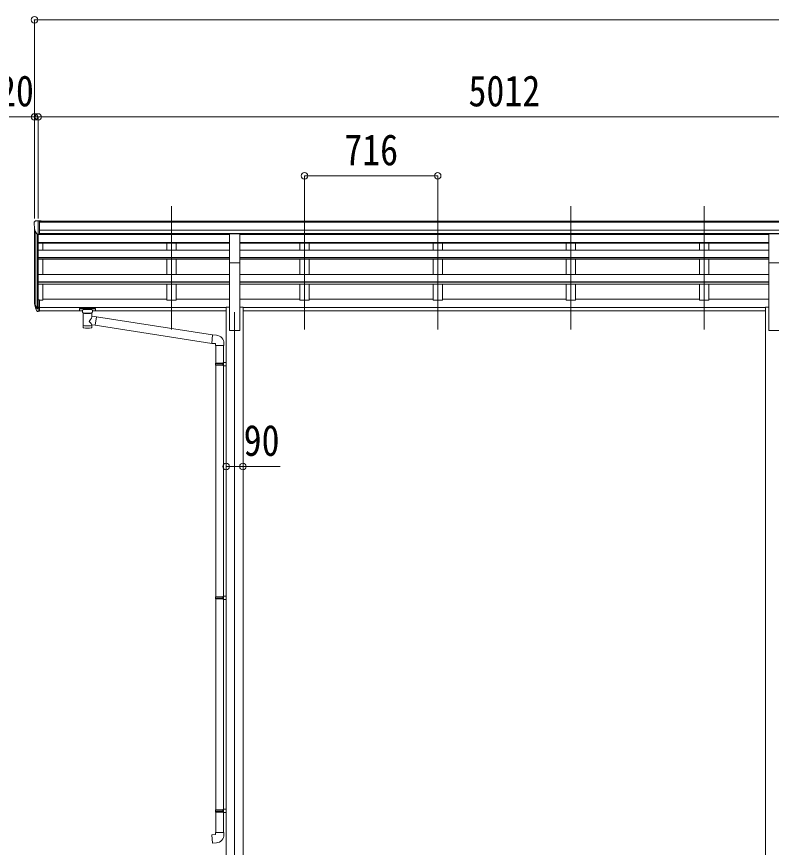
# Model space of a CAD drawing. Units: millimetres at full size. Extents: x -9783 to 9892, y -6828 to 6752.
# Drawn here: x -3146 to 912, y -3730 to 735 of the extents above; entities that cross this region are included whole.
import ezdxf
from ezdxf.enums import TextEntityAlignment as Align

# ---------------------------------------------------------------- set-up
doc = ezdxf.new("R2010")
doc.units = ezdxf.units.MM
doc.header["$LTSCALE"] = 35
doc.header["$PDMODE"] = 32
doc.header["$PDSIZE"] = 35
for name, color, linetype, lineweight in [('0-1_本体', 4, 'Continuous', 9), ('0-2_部品', 7, 'Continuous', 9), ('0-8_PARTS2', 2, 'Continuous', 9), ('0-A_寸法', 6, 'Continuous', 9)]:
    doc.layers.add(name, color=color, linetype=linetype, lineweight=lineweight)
doc.styles.add('ＭＳ ゴシック', font='')
doc.styles.get('ＭＳ ゴシック').set_extended_font_data('MS Gothic')

msp = doc.modelspace()

# ---------------------------------------------------------------- linework, layer by layer
at = {"layer": '0-1_本体'}
for p, q in [((-3050.14, -789.52), (-3050.14, -400.54)), ((-3023.64, -363.79), (1965.36, -363.79)), ((-3023.64, -369.13), (1965.36, -369.13)), ((-3045.85, -419.34), (-3045.85, -812.09)), ((-3036.14, -434.69), (-3036.14, -830.1)), ((-3030.14, -435.17), (-3030.14, -785.66)), ((-3030.14, -435.71), (-2001.64, -435.71)), ((-3023.64, -412.67), (1975.36, -412.67)), ((-3023.64, -430.33), (1975.36, -430.33)), ((-3023.64, -432.71), (-2001.64, -432.71)), ((-3005.14, -435.71), (-3005.14, -432.71)), ((-2339.14, -432.79), (-2339.14, -435.09)), ((-2289.14, -432.79), (-2289.14, -435.09)), ((-1946.64, -432.71), (898.36, -432.71)), ((-1946.64, -435.71), (898.36, -435.71)), ((-1623.14, -432.79), (-1623.14, -435.09)), ((-1573.14, -432.79), (-1573.14, -435.09)), ((-907.14, -432.79), (-907.14, -435.62)), ((-857.14, -432.79), (-857.14, -435.62)), ((-191.14, -432.71), (-191.14, -435.71)), ((-141.14, -432.71), (-141.14, -435.71)), ((524.86, -432.71), (524.86, -435.71)), ((574.86, -432.71), (574.86, -435.71)), ((-2001.64, -477.86), (-3030.14, -477.86)), ((-2001.64, -479.26), (-3030.14, -479.26)), ((-2001.64, -483.04), (-3030.14, -483.04)), ((-3005.14, -519.1), (-3005.14, -483.04)), ((-2339.14, -483.04), (-2339.14, -519.1)), ((-2289.14, -483.04), (-2289.14, -519.1)), ((898.36, -477.86), (-1946.64, -477.86)), ((898.36, -479.26), (-1946.64, -479.26)), ((898.36, -483.04), (-1946.64, -483.04)), ((-1623.14, -483.04), (-1623.14, -519.1)), ((-1573.14, -483.04), (-1573.14, -519.1)), ((-907.14, -483.04), (-907.14, -519.1)), ((-857.14, -483.04), (-857.14, -519.1)), ((-191.14, -483.04), (-191.14, -519.1)), ((-141.14, -483.04), (-141.14, -519.1)), ((524.86, -483.04), (524.86, -519.1)), ((574.86, -483.04), (574.86, -519.1)), ((-2001.64, -519.1), (-3030.14, -519.1)), ((898.36, -519.1), (-1946.64, -519.1)), ((-2001.64, -559.84), (-3030.14, -559.84)), ((-2001.64, -561.32), (-3030.14, -561.32)), ((-2001.64, -568.12), (-3030.14, -568.12)), ((-3005.14, -651.47), (-3005.14, -568.12)), ((-2339.14, -568.12), (-2339.14, -651.17)), ((-2289.14, -568.12), (-2289.14, -651.17)), ((-2001.64, -952.36), (-2001.64, -564.12)), ((898.36, -559.84), (-1946.64, -559.84)), ((898.36, -561.32), (-1946.64, -561.32)), ((-1946.64, -952.36), (-1946.64, -564.12)), ((898.36, -568.12), (-1946.64, -568.12)), ((-1623.14, -568.12), (-1623.14, -651.17)), ((-1573.14, -568.12), (-1573.14, -651.17)), ((-907.14, -568.12), (-907.14, -651.17)), ((-857.14, -568.12), (-857.14, -651.17)), ((-191.14, -568.12), (-191.14, -651.47)), ((-141.14, -568.12), (-141.14, -651.47)), ((524.86, -568.12), (524.86, -651.47)), ((574.86, -568.12), (574.86, -651.47)), ((898.36, -952.36), (898.36, -564.12)), ((-3030.14, -651.47), (-2001.64, -651.47)), ((-1946.64, -651.47), (898.36, -651.47)), ((-2001.64, -690.68), (-3030.14, -690.68)), ((-2001.64, -692.16), (-3030.14, -692.16)), ((-2001.64, -701.82), (-3030.14, -701.82)), ((-3005.14, -787.89), (-3005.14, -701.82)), ((-2339.14, -701.64), (-2339.14, -787.89)), ((-2289.14, -701.64), (-2289.14, -787.89)), ((898.36, -690.68), (-1946.64, -690.68)), ((898.36, -692.16), (-1946.64, -692.16)), ((898.36, -701.82), (-1946.64, -701.82)), ((-1623.14, -701.64), (-1623.14, -787.89)), ((-1573.14, -701.64), (-1573.14, -787.89)), ((-907.14, -701.64), (-907.14, -787.89)), ((-857.14, -701.64), (-857.14, -787.89)), ((-191.14, -701.64), (-191.14, -787.89)), ((-141.14, -701.64), (-141.14, -787.89)), ((524.86, -701.64), (524.86, -787.89)), ((574.86, -701.64), (574.86, -787.89)), ((-3005.14, -787.87), (-3023.64, -787.87)), ((-3005.14, -783.07), (-2339.14, -783.07)), ((-2289.14, -787.87), (-2339.14, -787.87)), ((-2289.14, -783.07), (-2001.64, -783.07)), ((-1946.64, -783.07), (-1623.14, -783.07)), ((-1573.14, -787.87), (-1623.14, -787.87)), ((-1573.14, -783.07), (-907.14, -783.07)), ((-857.14, -787.87), (-907.14, -787.87)), ((-857.14, -783.07), (-191.14, -783.07)), ((-141.14, -787.87), (-191.14, -787.87)), ((-141.14, -783.07), (524.86, -783.07)), ((574.86, -787.87), (524.86, -787.87)), ((574.86, -783.07), (898.36, -783.07)), ((-3023.64, -827.37), (-2019.34, -827.37)), ((-3023.64, -828.75), (-2019.34, -828.75)), ((-3023.64, -845.93), (-2792.14, -845.93)), ((-2738.14, -845.93), (-2019.34, -845.93)), ((-2019.34, -825.97), (-2001.64, -825.97)), ((-2019.34, -825.97), (-2019.34, -4302.34)), ((-1946.64, -825.97), (-1928.94, -825.97)), ((-1928.94, -825.97), (-1928.94, -4302.35)), ((-1928.94, -827.37), (880.66, -827.37)), ((-1928.94, -828.75), (880.66, -828.75)), ((-1928.94, -845.93), (880.66, -845.93)), ((880.66, -825.97), (898.36, -825.97)), ((880.66, -825.97), (880.66, -4302.35)), ((-2001.64, -952.36), (-1946.64, -952.36)), ((898.36, -952.36), (953.36, -952.36))]:
    msp.add_line(p, q, dxfattribs=at)
at = {"layer": '0-2_部品'}
for p, q in [((-3052.14, -371.1), (-3052.14, -371.73)), ((-3045.23, -362.3), (-3049.29, -368.11)), ((-3042.14, -361.73), (-3044.47, -361.87)), ((-3042.14, -361.73), (-3023.64, -361.73)), ((-3030.14, -434.72), (-3030.14, -361.73)), ((-3023.64, -361.73), (-3013.64, -361.82)), ((-3023.64, -433.72), (-3023.64, -361.73)), ((-3013.64, -363.33), (-3013.64, -361.82)), ((-3037.76, -432.9), (-3047.04, -416.84)), ((-3030.14, -434.72), (-3035.34, -434.4)), ((-3023.64, -433.72), (-3030.14, -433.72)), ((-2001.64, -431.6), (-1946.64, -431.6)), ((-2001.64, -588.55), (-2001.64, -431.6)), ((-1946.64, -588.55), (-1946.64, -431.6)), ((898.36, -431.6), (953.36, -431.6)), ((898.36, -588.55), (898.36, -431.6)), ((-2001.64, -588.55), (-1946.64, -588.55)), ((898.36, -588.55), (953.36, -588.55)), ((-3030.14, -787.04), (-3030.14, -848.92)), ((-3023.64, -787.04), (-3030.14, -787.04)), ((-3023.64, -787.04), (-3023.64, -848.1)), ((-3047.74, -813.08), (-3037.58, -832.25)), ((-3036.57, -831), (-3046.32, -812.59)), ((-3045.16, -829.93), (-3037.58, -847.42)), ((-3030.14, -831.75), (-3035.27, -831.75)), ((-3030.14, -833.75), (-3034.98, -833.75)), ((-3023.64, -825.35), (-3030.14, -825.35)), ((-3023.64, -830.75), (-3030.14, -830.75)), ((-3023.64, -848.1), (-3030.14, -848.1)), ((-2808.64, -833.82), (-2808.64, -844.57)), ((-2808.64, -834.01), (-2808.64, -835.55)), ((-2806.64, -833.15), (-2723.64, -833.15)), ((-2806.64, -835.33), (-2723.64, -835.33)), ((-2806.64, -845.24), (-2792.14, -845.24)), ((-2792.14, -852.05), (-2792.14, -841.77)), ((-2738.14, -852.05), (-2738.14, -841.77)), ((-2738.14, -845.24), (-2723.64, -845.24)), ((-2721.64, -833.82), (-2721.64, -844.57)), ((-3030.14, -848.92), (-3034.98, -848.92)), ((-2788.04, -856.55), (-2788.05, -936.84)), ((-2742.24, -874.12), (-2742.24, -856.54)), ((-2717.01, -878.03), (-2742.24, -874.11)), ((-2717.01, -878.03), (-2724.04, -923.29)), ((-2717.01, -878.03), (-2093.05, -974.82)), ((-2742.22, -936.84), (-2742.24, -920.21)), ((-2742.24, -920.46), (-2724.04, -923.29)), ((-2097.06, -1020.65), (-2724.04, -923.29)), ((-2072.21, -976.65), (-2093.05, -974.82)), ((-2031.14, -1032.39), (-2031.14, -1021.48)), ((-2077.14, -1032.39), (-2031.14, -1032.39)), ((-2075.14, -1032.39), (-2075.14, -1126.39)), ((-2033.14, -1032.39), (-2033.14, -1123.83)), ((-2077.14, -1128.39), (-2076.14, -1126.39)), ((-2077.14, -1128.39), (-2033.14, -1128.39)), ((-2077.14, -1128.39), (-2077.14, -1136.39)), ((-2077.14, -1136.39), (-2033.14, -1136.39)), ((-2077.14, -1136.39), (-2076.14, -1138.39)), ((-2076.14, -1126.39), (-2033.14, -1126.39)), ((-2076.14, -1138.39), (-2033.14, -1138.39)), ((-2075.14, -1138.39), (-2075.14, -2382.58)), ((-2037.61, -1128.39), (-2038.04, -1126.39)), ((-2035.14, -1123.89), (-2019.14, -1123.42)), ((-2035.14, -1125.89), (-2035.14, -1123.89)), ((-2035.14, -1125.89), (-2033.14, -1125.89)), ((-2035.14, -1140.89), (-2035.14, -1138.89)), ((-2035.14, -1140.89), (-2019.14, -1141.36)), ((-2033.14, -1140.95), (-2033.14, -2380.02)), ((-2019.14, -1123.42), (-2019.14, -1141.36)), ((-2077.14, -2384.58), (-2076.14, -2382.58)), ((-2077.14, -2384.58), (-2033.14, -2384.58)), ((-2077.14, -2384.58), (-2077.14, -2392.58)), ((-2077.14, -2392.58), (-2033.14, -2392.58)), ((-2077.14, -2392.58), (-2076.14, -2394.58)), ((-2076.14, -2382.58), (-2033.14, -2382.58)), ((-2076.14, -2394.58), (-2033.14, -2394.58)), ((-2075.14, -2394.58), (-2075.14, -3527.74)), ((-2037.61, -2384.58), (-2038.04, -2382.58)), ((-2035.14, -2380.08), (-2019.14, -2379.61)), ((-2035.14, -2382.08), (-2035.14, -2380.08)), ((-2035.14, -2382.08), (-2033.14, -2382.08)), ((-2035.14, -2397.08), (-2035.14, -2395.08)), ((-2035.14, -2397.08), (-2019.14, -2397.55)), ((-2033.14, -2397.14), (-2033.14, -3525.18)), ((-2019.14, -2379.61), (-2019.14, -2397.55)), ((-2035.14, -3525.24), (-2019.14, -3524.77)), ((-2035.14, -3527.24), (-2035.14, -3525.24)), ((-2035.14, -3527.24), (-2033.14, -3527.24)), ((-2019.14, -3524.77), (-2019.14, -3542.71)), ((-2077.14, -3529.74), (-2076.14, -3527.74)), ((-2077.14, -3529.74), (-2033.14, -3529.74)), ((-2077.14, -3529.74), (-2077.14, -3537.74)), ((-2077.14, -3537.74), (-2033.14, -3537.74)), ((-2077.14, -3537.74), (-2076.14, -3539.74)), ((-2076.14, -3527.74), (-2033.14, -3527.74)), ((-2076.14, -3539.74), (-2033.14, -3539.74)), ((-2075.14, -3539.74), (-2075.14, -3649.74)), ((-2037.61, -3529.74), (-2038.04, -3527.74)), ((-2035.14, -3542.24), (-2035.14, -3540.24)), ((-2035.14, -3542.24), (-2019.14, -3542.71)), ((-2033.14, -3542.3), (-2033.14, -3649.74)), ((-2077.14, -3649.74), (-2031.14, -3649.74)), ((-2077.14, -3659.74), (-2077.14, -3649.74)), ((-2031.14, -3649.74), (-2031.14, -3660.66))]:
    msp.add_line(p, q, dxfattribs=at)
for points in [[(-2808.64, -833.82), (-2808.6, -833.62), (-2808.51, -833.48), (-2808.42, -833.39), (-2808.32, -833.33), (-2808.19, -833.28), (-2807.9, -833.22), (-2807.41, -833.17), (-2806.87, -833.15), (-2806.64, -833.15)], [(-2808.64, -844.57), (-2808.6, -844.77), (-2808.51, -844.91), (-2808.42, -845), (-2808.32, -845.06), (-2808.19, -845.11), (-2807.9, -845.17), (-2807.41, -845.22), (-2806.87, -845.24), (-2806.64, -845.24)], [(-2723.64, -833.15), (-2723.28, -833.16), (-2722.75, -833.18), (-2722.3, -833.23), (-2722, -833.31), (-2721.83, -833.41), (-2721.71, -833.55), (-2721.64, -833.73), (-2721.64, -833.82)], [(-2723.64, -845.24), (-2723.28, -845.23), (-2722.75, -845.21), (-2722.3, -845.16), (-2722, -845.08), (-2721.83, -844.98), (-2721.71, -844.84), (-2721.64, -844.66), (-2721.64, -844.57)], [(-2792.1, -851.99), (-2792.12, -852.35), (-2791.87, -853.3), (-2791.35, -854.19), (-2790.55, -855.03), (-2789.44, -855.82), (-2788.04, -856.55)], [(-2742.24, -856.54), (-2742, -856.44), (-2740.65, -855.71), (-2739.54, -854.86), (-2738.78, -853.99), (-2738.32, -853.09), (-2738.15, -852.21)], [(-2093.05, -974.82), (-2097.06, -1020.65), (-2077.14, -1022.39), (-2077.14, -1032.39)], [(-2037.61, -1128.39), (-2037.61, -1136.39), (-2038.04, -1138.39)], [(-2035.14, -1138.89), (-2033.14, -1138.89), (-2033.14, -1125.89)], [(-2037.61, -2384.58), (-2037.61, -2392.58), (-2038.04, -2394.58)], [(-2035.14, -2395.08), (-2033.14, -2395.08), (-2033.14, -2382.08)], [(-2035.14, -3540.24), (-2033.14, -3540.24), (-2033.14, -3527.24)], [(-2037.61, -3529.74), (-2037.61, -3537.74), (-2038.04, -3539.74)], [(-2072.21, -3705.49), (-2093.05, -3707.31), (-2097.06, -3661.48), (-2077.14, -3659.74)]]:
    msp.add_lwpolyline(points, dxfattribs=at)
for centre, radius, start, end in [((-3049.14, -371.1), 3, 93, 180), ((-2850.14, -371.73), 202, 180, 192.90261), ((-3044.41, -362.87), 1, 93.5, 145), ((-3035.16, -431.4), 3, 210, 266.5), ((-2961.48, -790.91), 89.07, 174.49576, 194.41188), ((-2962.19, -786.63), 88.05, 177.22392, 197.21071), ((-2916.92, -793.86), 133.22, 183.27987, 195.71302), ((-3034.98, -830.75), 3, 210, 270), ((-3034.98, -845.92), 3, 210, 270), ((-3035.27, -830.25), 1.5, 210, 270), ((-2076.14, -1021.48), 45, 0, 85), ((-2076.14, -3660.66), 45, 275, 0)]:
    msp.add_arc(centre, radius, start, end, dxfattribs=at)
for centre, major_axis, ratio, start_param, end_param in [((-2806.64, -835.55), (2, 0), 0.109601, 1.5707963, 3.1415927), ((-2765.14, -841.77), (27, 0), 0.122176, 6.2831853, 9.424778), ((-2723.64, -835.55), (2, 0), 0.109601, 0, 1.5707963), ((-2765.12, -857), (-22.91, 0.42), 0.072511, 0.0008029, 1.5715993), ((-2765.12, -858.62), (-22.91, 0.42), 0.072511, 0.0008029, 1.5715993), ((-2765.15, -857), (22.92, 0.42), 0.07247, 4.71158, 6.2823764), ((-2765.15, -858.62), (22.92, 0.42), 0.07247, 4.71158, 6.2823764), ((-2765.14, -900.66), (-22.81, -26.62), 0.234429, 1.6855472, 3.1268519), ((-2754.14, -852.05), (16, 0), 0.361356, 6.2636979, 6.2831853), ((-2765.14, -936.84), (22.92, 0), 0.101955, 3.1415499, 6.2833984), ((-2765.14, -924.4), (22.91, 0), 0.122865, 3.1415927, 6.2831853), ((-2762.58, -898.02), (20.32, -22.25), 0.045535, 0.0389954, 1.3075346)]:
    msp.add_ellipse(centre, major_axis=major_axis, ratio=ratio, start_param=start_param, end_param=end_param, dxfattribs=at)
at = {"layer": '0-8_PARTS2'}
for p, q in [((-2314.14, -946.13), (-2314.14, -283.61)), ((-1598.14, -946.13), (-1598.14, -283.61)), ((-882.14, -946.13), (-882.14, -283.61)), ((-166.14, -946.13), (-166.14, -283.61)), ((549.86, -946.13), (549.86, -283.61)), ((-1974.14, -852.34), (-1974.14, -4402.34))]:
    msp.add_line(p, q, dxfattribs=at)
at = {"layer": '0-A_寸法'}
for p, q in [((-3050.14, 717.96), (-3050.14, -349.6)), ((-3050.14, 717.96), (7013.86, 717.96)), ((-3050.14, 196.02), (-3250.14, 196.02)), ((-3050.14, 196.02), (-3050.14, -349.6)), ((-3050.14, 196.02), (-3030.14, 196.02)), ((-3030.14, 196.02), (-3030.14, -349.6)), ((-3030.14, 196.02), (1981.86, 196.02)), ((-3030.14, 196.02), (-3030.14, -349.6)), ((-1598.14, -120.6), (-1598.14, -349.6)), ((-1598.14, -120.6), (-882.14, -120.6)), ((-882.14, -120.6), (-882.14, -349.6)), ((-2019.14, -1682.52), (-1929.14, -1682.52)), ((-1929.14, -1682.52), (-1729.14, -1682.52))]:
    msp.add_line(p, q, dxfattribs=at)
for p in [(-3050.14, 717.96), (-3050.14, 196.02), (-3030.14, 196.02), (-1598.14, -120.6), (-882.14, -120.6), (-2019.14, -1682.52), (-1929.14, -1682.52)]:
    msp.add_point(p, dxfattribs=at)

# ---------------------------------------------------------------- texts
at = {"layer": '0-A_寸法', "color": 7, "style": 'ＭＳ ゴシック', "width": 0.85}
for s, p in [('20', (-3246.39, 203.02)), ('5012', (-716.64, 203.02)), ('716', (-1384.51, -113.6)), ('90', (-1925.39, -1675.52))]:
    msp.add_text(s, height=166.8, dxfattribs=at).set_placement(p, align=Align.BOTTOM_LEFT)

doc.saveas('drawing.dxf')
